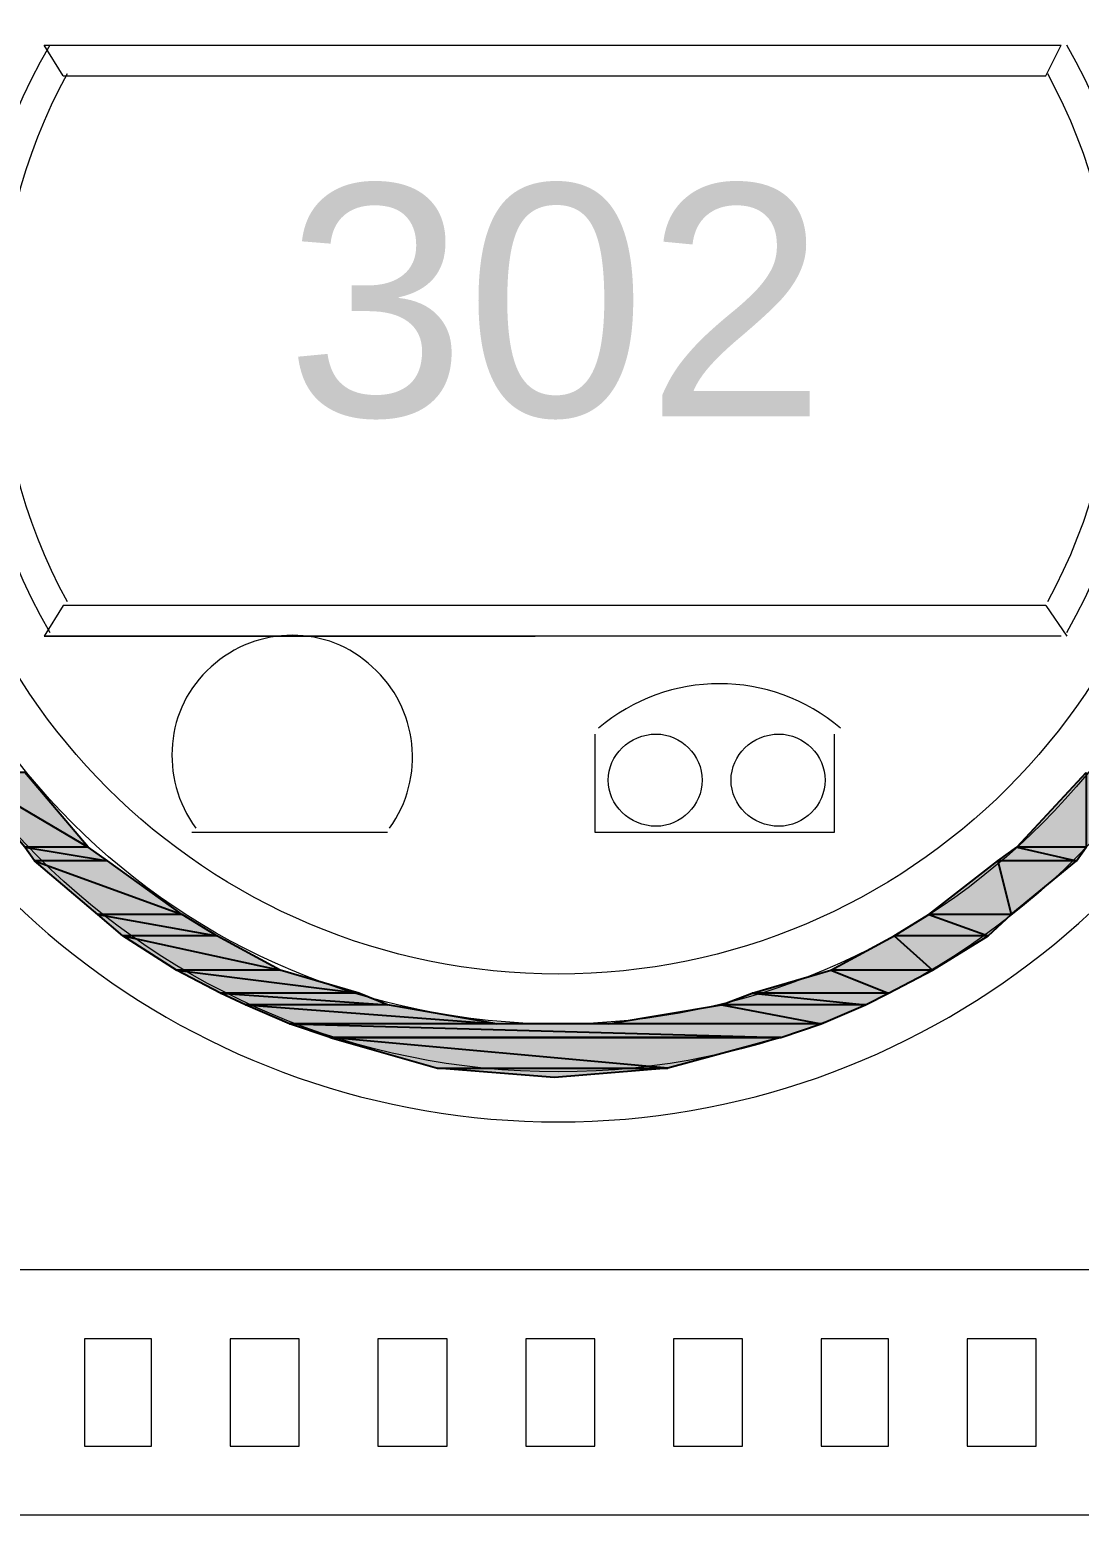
# Model space of a CAD drawing. Header units: millimetres. Extents: x 40 to 176, y -32 to 59.
# Drawn here: x 103.196 to 103.96, y 3.313 to 4.394 of the extents above; entities that cross this region are included whole.
import ezdxf

# ---------------------------------------------------------------- set-up
doc = ezdxf.new("R2010")
doc.units = ezdxf.units.MM
doc.layers.add('15 - Quadro de medição', color=6, linetype='Continuous')
doc.styles.add('Arial0', font='arial.ttf', dxfattribs={"height": 3.14658})

msp = doc.modelspace()

# ---------------------------------------------------------------- hatches: boundary and pattern name
at = {"layer": '15 - Quadro de medição', "true_color": 0x000007}
h = msp.add_hatch(color=7, dxfattribs=at)
h.paths.add_polyline_path([(103.1925, 3.8532), (103.1464, 3.8532), (103.2386, 3.7988)])
h.paths.add_polyline_path([(103.1464, 3.8532), (103.2386, 3.7988), (103.1925, 3.7988)])
h = msp.add_hatch(color=7, dxfattribs=at)
h.paths.add_polyline_path([(104.011, 3.8532), (103.9649, 3.8532), (103.9649, 3.7988)])
h.paths.add_polyline_path([(103.9649, 3.8532), (103.9649, 3.7988), (103.9146, 3.7988)])
h = msp.add_hatch(color=7, dxfattribs=at)
h.paths.add_polyline_path([(103.2386, 3.7988), (103.1925, 3.7988), (103.2525, 3.789)])
h.paths.add_polyline_path([(103.1925, 3.7988), (103.2525, 3.789), (103.1995, 3.789)])
h = msp.add_hatch(color=7, dxfattribs=at)
h.paths.add_polyline_path([(103.9649, 3.7988), (103.9146, 3.7988), (103.9579, 3.789)])
h.paths.add_polyline_path([(103.9146, 3.7988), (103.9579, 3.789), (103.9006, 3.789)])
h = msp.add_hatch(color=7, dxfattribs=at)
h.paths.add_polyline_path([(103.2525, 3.789), (103.1995, 3.789), (103.307, 3.7499)])
h.paths.add_polyline_path([(103.1995, 3.789), (103.307, 3.7499), (103.2456, 3.7499)])
h = msp.add_hatch(color=7, dxfattribs=at)
h.paths.add_polyline_path([(103.9579, 3.789), (103.9006, 3.789), (103.9104, 3.7499)])
h.paths.add_polyline_path([(103.9006, 3.789), (103.9104, 3.7499), (103.8504, 3.7499)])
h = msp.add_hatch(color=7, dxfattribs=at)
h.paths.add_polyline_path([(103.307, 3.7499), (103.2456, 3.7499), (103.3322, 3.7345)])
h.paths.add_polyline_path([(103.2456, 3.7499), (103.3322, 3.7345), (103.2637, 3.7345)])
h = msp.add_hatch(color=7, dxfattribs=at)
h.paths.add_polyline_path([(103.9104, 3.7499), (103.8504, 3.7499), (103.8937, 3.7345)])
h.paths.add_polyline_path([(103.8504, 3.7499), (103.8937, 3.7345), (103.8252, 3.7345)])
h = msp.add_hatch(color=7, dxfattribs=at)
h.paths.add_polyline_path([(103.3322, 3.7345), (103.2637, 3.7345), (103.3782, 3.7094)])
h.paths.add_polyline_path([(103.2637, 3.7345), (103.3782, 3.7094), (103.3028, 3.7094)])
h = msp.add_hatch(color=7, dxfattribs=at)
h.paths.add_polyline_path([(103.8937, 3.7345), (103.8252, 3.7345), (103.8531, 3.7094)])
h.paths.add_polyline_path([(103.8252, 3.7345), (103.8531, 3.7094), (103.7791, 3.7094)])
h = msp.add_hatch(color=7, dxfattribs=at)
h.paths.add_polyline_path([(103.3782, 3.7094), (103.3028, 3.7094), (103.4355, 3.6926)])
h.paths.add_polyline_path([(103.3028, 3.7094), (103.4355, 3.6926), (103.3349, 3.6926)])
h = msp.add_hatch(color=7, dxfattribs=at)
h.paths.add_polyline_path([(103.8531, 3.7094), (103.7791, 3.7094), (103.821, 3.6926)])
h.paths.add_polyline_path([(103.7791, 3.7094), (103.821, 3.6926), (103.7218, 3.6926)])
h = msp.add_hatch(color=7, dxfattribs=at)
h.paths.add_polyline_path([(103.4355, 3.6926), (103.3349, 3.6926), (103.4565, 3.6842)])
h.paths.add_polyline_path([(103.3349, 3.6926), (103.4565, 3.6842), (103.3531, 3.6842)])
h = msp.add_hatch(color=7, dxfattribs=at)
h.paths.add_polyline_path([(103.821, 3.6926), (103.7218, 3.6926), (103.8043, 3.6842)])
h.paths.add_polyline_path([(103.7218, 3.6926), (103.8043, 3.6842), (103.6995, 3.6842)])
h = msp.add_hatch(color=7, dxfattribs=at)
h.paths.add_polyline_path([(103.4565, 3.6842), (103.3531, 3.6842), (103.5361, 3.6703)])
h.paths.add_polyline_path([(103.3531, 3.6842), (103.5361, 3.6703), (103.3852, 3.6703)])
h = msp.add_hatch(color=7, dxfattribs=at)
h.paths.add_polyline_path([(103.8043, 3.6842), (103.6995, 3.6842), (103.7721, 3.6703)])
h.paths.add_polyline_path([(103.6995, 3.6842), (103.7721, 3.6703), (103.6171, 3.6703)])
h = msp.add_hatch(color=7, dxfattribs=at)
h.paths.add_polyline_path([(103.7721, 3.6703), (103.3852, 3.6703), (103.7428, 3.6605)])
h.paths.add_polyline_path([(103.3852, 3.6703), (103.7428, 3.6605), (103.4146, 3.6605)])
h = msp.add_hatch(color=7, dxfattribs=at)
h.paths.add_polyline_path([(103.4146, 3.6605), (103.4928, 3.6381), (103.6604, 3.6381)])
h.paths.add_polyline_path([(103.4928, 3.6381), (103.6604, 3.6381), (103.578, 3.6312)])
msp.add_hatch(color=7, dxfattribs=at).paths.add_polyline_path([(103.4146, 3.6605), (103.7428, 3.6605), (103.6604, 3.6381)])

# ---------------------------------------------------------------- linework, layer by layer
at = {"layer": '15 - Quadro de medição', "color": 7, "linetype": 'Continuous', "lineweight": 20, "true_color": 0x000007}
for points in [[(103.2204, 4.3603), (103.2064, 4.3826), (103.2064, 4.3826)], [(103.2064, 4.3826), (103.9467, 4.3826), (103.9467, 4.3826)], [(103.9356, 4.3603), (103.9467, 4.3826), (103.9467, 4.3826)], [(103.2204, 4.3603), (103.9356, 4.3603), (103.9356, 4.3603)], [(103.2204, 3.9748), (103.2064, 3.9524), (103.2064, 3.9524)], [(103.9356, 3.9748), (103.2204, 3.9748), (103.2204, 3.9748)], [(103.9356, 3.9748), (103.9509, 3.9524), (103.9509, 3.9524)], [(103.9467, 3.9524), (103.2064, 3.9524), (103.2064, 3.9524)], [(103.2064, 3.9524), (103.564, 3.9524), (103.564, 3.9524)], [(103.6073, 3.8812), (103.6073, 3.8099), (103.7819, 3.8099), (103.7819, 3.8812)], [(103.314, 3.8099), (103.4565, 3.8099), (103.4565, 3.8099)]]:
    msp.add_lwpolyline(points, dxfattribs=at)
at = {"layer": '15 - Quadro de medição', "color": 7, "linetype": 'Continuous', "lineweight": -2, "true_color": 0x000007}
for points in [[(103.1925, 3.8532), (103.1464, 3.8532), (103.2386, 3.7988)], [(103.1464, 3.8532), (103.2386, 3.7988), (103.1925, 3.7988)], [(103.9649, 3.8532), (103.9649, 3.7988), (103.9146, 3.7988)], [(103.2386, 3.7988), (103.1925, 3.7988), (103.2525, 3.789)], [(103.1925, 3.7988), (103.2525, 3.789), (103.1995, 3.789)], [(103.9146, 3.7988), (103.9579, 3.789), (103.9006, 3.789)], [(103.9649, 3.7988), (103.9146, 3.7988), (103.9579, 3.789)], [(103.2525, 3.789), (103.1995, 3.789), (103.307, 3.7499)], [(103.1995, 3.789), (103.307, 3.7499), (103.2456, 3.7499)], [(103.9006, 3.789), (103.9104, 3.7499), (103.8504, 3.7499)], [(103.9579, 3.789), (103.9006, 3.789), (103.9104, 3.7499)], [(103.307, 3.7499), (103.2456, 3.7499), (103.3322, 3.7345)], [(103.2456, 3.7499), (103.3322, 3.7345), (103.2637, 3.7345)], [(103.8504, 3.7499), (103.8937, 3.7345), (103.8252, 3.7345)], [(103.9104, 3.7499), (103.8504, 3.7499), (103.8937, 3.7345)], [(103.3322, 3.7345), (103.2637, 3.7345), (103.3782, 3.7094)], [(103.2637, 3.7345), (103.3782, 3.7094), (103.3028, 3.7094)], [(103.8252, 3.7345), (103.8531, 3.7094), (103.7791, 3.7094)], [(103.8937, 3.7345), (103.8252, 3.7345), (103.8531, 3.7094)], [(103.3782, 3.7094), (103.3028, 3.7094), (103.4355, 3.6926)], [(103.3028, 3.7094), (103.4355, 3.6926), (103.3349, 3.6926)], [(103.7791, 3.7094), (103.821, 3.6926), (103.7218, 3.6926)], [(103.8531, 3.7094), (103.7791, 3.7094), (103.821, 3.6926)], [(103.4355, 3.6926), (103.3349, 3.6926), (103.4565, 3.6842)], [(103.3349, 3.6926), (103.4565, 3.6842), (103.3531, 3.6842)], [(103.7218, 3.6926), (103.8043, 3.6842), (103.6995, 3.6842)], [(103.821, 3.6926), (103.7218, 3.6926), (103.8043, 3.6842)], [(103.4565, 3.6842), (103.3531, 3.6842), (103.5361, 3.6703)], [(103.3531, 3.6842), (103.5361, 3.6703), (103.3852, 3.6703)], [(103.6995, 3.6842), (103.7721, 3.6703), (103.6171, 3.6703)], [(103.8043, 3.6842), (103.6995, 3.6842), (103.7721, 3.6703)], [(103.7721, 3.6703), (103.3852, 3.6703), (103.7428, 3.6605)], [(103.3852, 3.6703), (103.7428, 3.6605), (103.4146, 3.6605)], [(103.4146, 3.6605), (103.4928, 3.6381), (103.6604, 3.6381)], [(103.4146, 3.6605), (103.7428, 3.6605), (103.6604, 3.6381)], [(103.4928, 3.6381), (103.6604, 3.6381), (103.578, 3.6312)]]:
    msp.add_lwpolyline(points, close=True, dxfattribs=at)
at = {"layer": '15 - Quadro de medição', "color": 7, "linetype": 'Continuous', "lineweight": 20, "true_color": 0x000007}
for points in [[(103.5752, 3.4915), (104.1465, 3.4915), (104.1465, 3.3127), (103.0067, 3.3127), (103.0067, 3.4915)], [(103.2358, 3.363), (103.2847, 3.363), (103.2847, 3.4412), (103.2358, 3.4412)], [(103.3419, 3.363), (103.3922, 3.363), (103.3922, 3.4412), (103.3419, 3.4412)], [(103.4495, 3.363), (103.4998, 3.363), (103.4998, 3.4412), (103.4495, 3.4412)], [(103.557, 3.363), (103.6073, 3.363), (103.6073, 3.4412), (103.557, 3.4412)], [(103.6646, 3.363), (103.7149, 3.363), (103.7149, 3.4412), (103.6646, 3.4412)], [(103.7721, 3.363), (103.821, 3.363), (103.821, 3.4412), (103.7721, 3.4412)], [(103.8783, 3.363), (103.9286, 3.363), (103.9286, 3.4412), (103.8783, 3.4412)]]:
    msp.add_lwpolyline(points, close=True, dxfattribs=at)
for points, knots in [([(104.1143, 4.1689), (104.1143, 4.465), (103.8755, 4.7039), (103.5808, 4.7039), (103.5808, 4.7039), (103.2847, 4.7039), (103.0458, 4.465), (103.0458, 4.1689), (103.0458, 4.1689), (103.0458, 3.8742), (103.2847, 3.6354), (103.5808, 3.6354), (103.5808, 3.6354), (103.8755, 3.6354), (104.1143, 3.8742), (104.1143, 4.1689)], [0, 0, 0, 0, 0.0625, 0.0625, 0.0625, 0.062501, 0.125, 0.125, 0.125, 0.125001, 0.1875, 0.1875, 0.1875, 0.187501, 1, 1, 1, 1]), ([(103.3196, 4.6759), (103.0849, 4.5558), (102.9634, 4.2904), (103.0263, 4.0348), (103.0263, 4.0348), (103.0877, 3.7792), (103.3168, 3.599), (103.5808, 3.599), (103.5808, 3.599), (103.8434, 3.599), (104.0724, 3.7792), (104.1339, 4.0348), (104.1339, 4.0348), (104.1967, 4.2904), (104.0752, 4.5558), (103.842, 4.6759)], [0, 0, 0, 0, 0.0625, 0.0625, 0.0625, 0.062501, 0.125, 0.125, 0.125, 0.125001, 0.1875, 0.1875, 0.1875, 0.187501, 1, 1, 1, 1]), ([(104.0794, 4.1689), (104.0794, 4.4455), (103.8559, 4.6676), (103.5808, 4.6676), (103.5808, 4.6676), (103.3042, 4.6676), (103.0807, 4.4455), (103.0807, 4.1689), (103.0807, 4.1689), (103.0807, 3.8938), (103.3042, 3.6703), (103.5808, 3.6703), (103.5808, 3.6703), (103.8559, 3.6703), (104.0794, 3.8938), (104.0794, 4.1689)], [0, 0, 0, 0, 0.0625, 0.0625, 0.0625, 0.062501, 0.125, 0.125, 0.125, 0.125001, 0.1875, 0.1875, 0.1875, 0.187501, 1, 1, 1, 1]), ([(104.0431, 4.1689), (104.0431, 4.4245), (103.8364, 4.6326), (103.5808, 4.6326), (103.5808, 4.6326), (103.3238, 4.6326), (103.1171, 4.4245), (103.1171, 4.1689), (103.1171, 4.1689), (103.1171, 3.9133), (103.3238, 3.7066), (103.5808, 3.7066), (103.5808, 3.7066), (103.8364, 3.7066), (104.0431, 3.9133), (104.0431, 4.1689)], [0, 0, 0, 0, 0.0625, 0.0625, 0.0625, 0.062501, 0.125, 0.125, 0.125, 0.125001, 0.1875, 0.1875, 0.1875, 0.187501, 1, 1, 1, 1]), ([(103.4579, 3.8127), (103.4844, 3.8491), (103.4788, 3.9007), (103.4453, 3.9301), (103.4453, 3.9301), (103.4132, 3.9608), (103.3615, 3.9608), (103.328, 3.9301), (103.328, 3.9301), (103.2944, 3.9007), (103.2903, 3.8491), (103.3168, 3.8127)], [0, 0, 0, 0, 0.083333, 0.083333, 0.083333, 0.083334, 0.166667, 0.166667, 0.166667, 0.166668, 1, 1, 1, 1]), ([(103.6855, 3.8477), (103.6855, 3.8658), (103.6702, 3.8812), (103.652, 3.8812), (103.652, 3.8812), (103.6325, 3.8812), (103.6171, 3.8658), (103.6171, 3.8477), (103.6171, 3.8477), (103.6171, 3.8295), (103.6325, 3.8141), (103.652, 3.8141), (103.652, 3.8141), (103.6702, 3.8141), (103.6855, 3.8295), (103.6855, 3.8477)], [0, 0, 0, 0, 0.0625, 0.0625, 0.0625, 0.062501, 0.125, 0.125, 0.125, 0.125001, 0.1875, 0.1875, 0.1875, 0.187501, 1, 1, 1, 1]), ([(103.7749, 3.8477), (103.7749, 3.8658), (103.7596, 3.8812), (103.7414, 3.8812), (103.7414, 3.8812), (103.7218, 3.8812), (103.7065, 3.8658), (103.7065, 3.8477), (103.7065, 3.8477), (103.7065, 3.8295), (103.7218, 3.8141), (103.7414, 3.8141), (103.7414, 3.8141), (103.7596, 3.8141), (103.7749, 3.8295), (103.7749, 3.8477)], [0, 0, 0, 0, 0.0625, 0.0625, 0.0625, 0.062501, 0.125, 0.125, 0.125, 0.125001, 0.1875, 0.1875, 0.1875, 0.187501, 1, 1, 1, 1])]:
    msp.add_open_spline(points, degree=3, knots=knots, dxfattribs=at)
for points in [[(103.2106, 4.3826), (103.1338, 4.2513), (103.1338, 4.0879), (103.2106, 3.9552)], [(103.9509, 3.9552), (104.0263, 4.0879), (104.0263, 4.2513), (103.9509, 4.3826)], [(103.2232, 4.3617), (103.1576, 4.2415), (103.1576, 4.0977), (103.2232, 3.9776)], [(103.937, 3.9776), (104.0026, 4.0977), (104.0026, 4.2415), (103.937, 4.3617)], [(103.7861, 3.8854), (103.7358, 3.9287), (103.6604, 3.9287), (103.6101, 3.8854)]]:
    msp.add_open_spline(points, degree=3, dxfattribs=at)

# ---------------------------------------------------------------- texts
at = {"layer": '15 - Quadro de medição', "color": 7, "true_color": 0x000007, "style": 'Arial0'}
msp.add_text('302', height=0.1687, dxfattribs=at).set_placement((103.3824, 4.1125))

doc.saveas('drawing.dxf')
